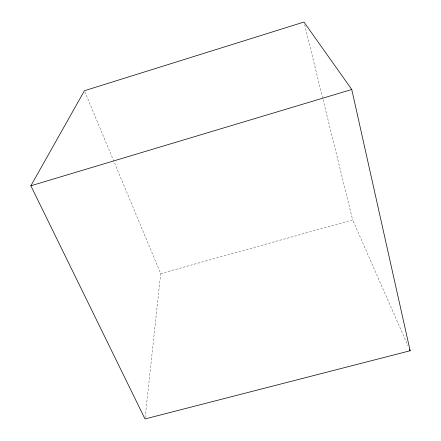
<?xml version="1.0" encoding="UTF-8"?>
<svg xmlns="http://www.w3.org/2000/svg" width="441" height="441" viewBox="0 0 441 441"><rect width="100%" height="100%" fill="white"/><g stroke="black" fill="none" stroke-linecap="round" stroke-linejoin="round"><path stroke-width="0.33" stroke-dasharray="2.21 1.65" d="M145.144 417.583L160.706 273.607L84.959 92.004M160.706 273.607L352.646 219.899L407.931 345.716M304.632 24.724L352.646 219.899"/><path stroke-width="0.66" d="M30.859 185.788L84.429 90.736L303.97 22.05L351.758 89.49L410.141 350.749L144.995 418.95L30.859 185.788L351.758 89.49M409.59 349.487L410.141 350.749"/></g></svg>
